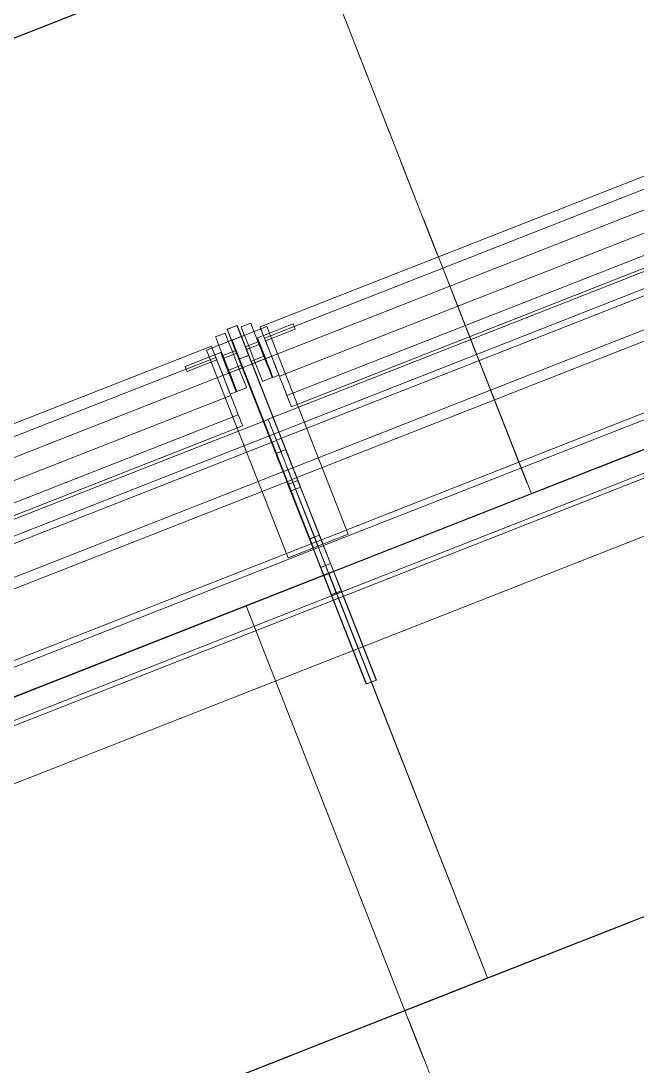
# Model space of a CAD drawing. Header units: millimetres. Extents: x -50172 to 74273, y -80883 to 11206.
# Drawn here: x -15335 to -14782, y -63333 to -62396 of the extents above; entities that cross this region are included whole.
import ezdxf
from ezdxf.enums import TextEntityAlignment as Align

# ---------------------------------------------------------------- set-up
doc = ezdxf.new("R2010")
doc.units = ezdxf.units.MM
doc.header["$MEASUREMENT"] = 0
doc.linetypes.add('Double Dashed', pattern=[1093.611073, 529.166651, -211.666656, 141.111112, -211.666656])
doc.linetypes.add('Hidden Line', pattern=[55, 45, -10])
for name, color, linetype in [('A-25-M_Wall_Ext', 7, 'Continuous'), ('New_A-05-M_Gross_Int_Plant', 7, 'Continuous'), ('New_A-15-MG_Structural_Grid_Phase_2', 7, 'Continuous'), ('New_A-20-M_Floor_Slab', 7, 'Continuous'), ('New_A-35-M_FFE_Fixed', 7, 'Continuous')]:
    doc.layers.add(name, color=color, linetype=linetype)
for name, color, linetype, lineweight in [('A-25-M_Wall_Ext_Pen_No__1', 7, 'Continuous', 13), ('New_A-20-M_Floor_Slab_Pen_No__89', 8, 'Continuous', 20), ('New_A-35-M_FFE_Fixed_Pen_No__1', 7, 'Continuous', 13), ('New_A-35-M_FFE_Fixed_Pen_No__101', 252, 'Continuous', 15), ('New_A-35-M_FFE_Fixed_Pen_No__93', 8, 'Continuous', 13), ('New_A-95-P_Drawing_Pen_No__1', 7, 'Continuous', 13), ('New_ArchiCAD Zone Stamps_Pen_No__6', 7, 'Continuous', 35)]:
    doc.layers.add(name, color=color, linetype=linetype, lineweight=lineweight)
for name, color, linetype, lineweight, true_color in [('A-25-M_Wall_Ext_Pen_No__107', 7, 'Continuous', 15, 0xa6a6a6), ('New_A-05-M_Gross_Int_Plant_Pen_No__74', 7, 'Continuous', 20, 0x606060), ('New_A-15-MG_Structural_Grid_Phase_2_Pen_No__222', 7, 'Continuous', 13, 0x65af33)]:
    doc.layers.add(name, color=color, linetype=linetype, lineweight=lineweight, true_color=true_color)
doc.styles.add('GENERATED_STYLE_1', font='')
doc.styles.add('GENERATED_STYLE_3', font='')
doc.styles.add('GENERATED_STYLE_4', font='')
doc.styles.get('GENERATED_STYLE_1').set_extended_font_data('Arial', bold=True)
doc.styles.get('GENERATED_STYLE_3').set_extended_font_data('Arial')
doc.styles.get('GENERATED_STYLE_4').set_extended_font_data('Swis721 BT')
pattern_1 = [(60, (0, 0), (-43.30127, 25), []), (120, (0, 0), (43.30127, 25), [])]

# ---------------------------------------------------------------- blocks, each defined once
blk = doc.blocks.new('Slab_3_1', base_point=(-14757.77, -61788.83))
at = {"layer": 'New_A-20-M_Floor_Slab_Pen_No__89', "linetype": 'Continuous', "flags": 128}
blk.add_lwpolyline([(-14757.77, -61788.83), (-23345.55, -65161.33), (-23230.78, -66178.03), (-14150.03, -62611.93)], close=True, dxfattribs=at)
blk = doc.blocks.new('Slab_4_1', base_point=(-14179.73, -62571.71))
at = {"layer": 'New_A-20-M_Floor_Slab_Pen_No__89', "linetype": 'Continuous', "flags": 128}
blk.add_lwpolyline([(-14179.73, -62571.71), (-23236.39, -66128.35), (-23121.62, -67145.05), (-13571.98, -63394.82)], close=True, dxfattribs=at)
blk = doc.blocks.new('VENTS__3_1', base_point=(-30958.55, -71277.38))
at = {"layer": 'New_A-05-M_Gross_Int_Plant_Pen_No__74', "linetype": 'Continuous'}
blk.add_arc((-26782.72, -43787.3), 28124.09, 246.431213, 336.449611, dxfattribs=at)
at = {"layer": 'New_ArchiCAD Zone Stamps_Pen_No__6'}
for tag, height, style, p in [('ROOM_NAME', 250, 'GENERATED_STYLE_1', (-31302.61, -70145.19)), ('zoneNameLine2', 250, 'GENERATED_STYLE_1', (-31491.04, -70577.32)), ('measuredAreaCode', 200, 'GENERATED_STYLE_3', (-31679.48, -70998.02)), ('DUMMY_649', 200, 'GENERATED_STYLE_3', (-31372.07, -71132.07)), ('DUMMY_650', 200, 'GENERATED_STYLE_3', (-30882.73, -71345.44)), ('DUMMY_651', 133.33, 'GENERATED_STYLE_3', (-30603.44, -71451.99))]:
    blk.add_attdef(tag, text='', height=height, rotation=336.44041, dxfattribs=dict(at, style=style)).set_placement(p, align=Align.TOP_LEFT)
blk = doc.blocks.new('Wall_156_1', base_point=(-38294.61, -69816.87))
at = {"layer": 'A-25-M_Wall_Ext_Pen_No__107', "linetype": 'Continuous', "lineweight": 0, "true_color": 0x535353}
for points in [[(-38161.1, -69523.83, 0.417286), (-920.92, -54882.59), (-922.75, -54881.8, -0.417285), (-38160.27, -69522.01)], [(-38224.12, -69662.16, 0.417299), (-781.42, -54942.95), (-783.25, -54942.16, -0.417299), (-38223.3, -69660.34)]]:
    blk.add_hatch(color=251, dxfattribs=at).paths.add_polyline_path(points)
at = {"layer": 'A-25-M_Wall_Ext_Pen_No__107', "linetype": 'Continuous'}
h = blk.add_hatch(dxfattribs=at)
h.set_pattern_fill('Plaster_0001', color=256, style=0, pattern_type=2)
h.set_pattern_definition([(201.458, (0, 0), (-63.3617, 161.19955), [0, -100]), (201.458, (-14.85, -98.89), (-63.3617, 161.19955), [0, -100])])
h.paths.add_polyline_path([(-38160.27, -69522.01, 0.417285), (-922.75, -54881.8), (-936.52, -54875.84, -0.417284), (-38154.05, -69508.36)])
h = blk.add_hatch(dxfattribs=at)
h.set_pattern_fill('Plywood_0001', color=256, style=0, pattern_type=2)
h.set_pattern_definition([(0, (0, 0), (0, 200), [])])
h.paths.add_polyline_path([(-38231.59, -69678.54, 0.417301), (-764.9, -54950.1), (-781.42, -54942.95, -0.417299), (-38224.12, -69662.16)])
h = blk.add_hatch(dxfattribs=at)
h.set_pattern_fill('Batt_Insulation_0001', color=256, style=0, pattern_type=2)
h.set_pattern_definition(pattern_1)
h.paths.add_polyline_path([(-38273.05, -69769.55, 0.41731), (-673.12, -54989.82), (-764.9, -54950.1, -0.417301), (-38231.59, -69678.54)])
h = blk.add_hatch(dxfattribs=at)
h.set_pattern_fill('Batt_Insulation_0001', color=256, style=0, pattern_type=2)
h.set_pattern_definition(pattern_1)
h.paths.add_polyline_path([(-38283.41, -69792.3, 0.417312), (-650.17, -54999.74), (-673.12, -54989.82, -0.41731), (-38273.05, -69769.55)])
blk.add_hatch(color=256, dxfattribs=at).paths.add_polyline_path([(-38294.61, -69816.87, 0.417314), (-625.39, -55010.47), (-650.17, -54999.74, -0.417312), (-38283.41, -69792.3)])
at = {"layer": 'A-25-M_Wall_Ext_Pen_No__1', "linetype": 'Continuous'}
for radius, start, end in [(28145.79, 246.162519, 336.762767), (28130.79, 246.162868, 336.762854), (28147.79, 246.162472, 336.762756), (28299.79, 246.15895, 336.761888), (28297.79, 246.158996, 336.761899), (28317.79, 246.158536, 336.761786), (28417.79, 246.156242, 336.761221), (28442.79, 246.155671, 336.76108), (28469.79, 246.155056, 336.760928)]:
    blk.add_arc((-26785.33, -43777.18), radius, start, end, dxfattribs=at)
blk = doc.blocks.new('Standard grid marker_24')
at = {"layer": 'New_A-15-MG_Structural_Grid_Phase_2_Pen_No__222', "linetype": 'Double Dashed'}
blk.add_arc((0, 0), 27977.57, 0, 90.635971, dxfattribs=at)
at = {"layer": 'New_A-15-MG_Structural_Grid_Phase_2_Pen_No__222', "style": 'GENERATED_STYLE_4'}
blk.add_attdef('AC_MarkerText_1', text='', height=350, rotation=90.30663, dxfattribs=at).set_placement((-1326.18, 28007.96), align=Align.MIDDLE_CENTER)
blk = doc.blocks.new('Montpelier with surface-row end')
at = {"layer": 'New_A-35-M_FFE_Fixed_Pen_No__93', "linetype": 'Continuous'}
for p, q in [((390, 790.24), (0, 790.24)), ((0, 790.24), (0, 0)), ((285, 795), (370, 795)), ((285, 785.48), (285, 795)), ((370, 795), (371.04, 795)), ((370, 785.48), (370, 795)), ((370, 266.59), (370, 790.24)), ((370, 790.24), (414.57, 790.24)), ((371.04, 795), (397.34, 795)), ((371.04, 785.48), (371.04, 795)), ((390, 0), (390, 790.24)), ((397.34, 785.48), (397.34, 795)), ((397.34, 795), (424.72, 795)), ((414.57, 790.24), (415.55, 790.24)), ((414.57, 266.59), (414.57, 790.24)), ((415.55, 790.24), (416.52, 790.24)), ((416.03, 794.52), (616.03, 794.52)), ((416.03, 794.52), (416.03, 761.2)), ((416.52, 790.24), (417.44, 790.24)), ((417.44, 790.24), (418.27, 790.24)), ((418.27, 790.24), (418.99, 790.24)), ((418.99, 790.24), (419.57, 790.24)), ((419.57, 790.24), (419.98, 790.24)), ((419.98, 790.24), (420.21, 790.24)), ((420.21, 266.59), (420.21, 790.24)), ((420.21, 790.24), (480.03, 790.24)), ((424.72, 785.48), (424.72, 795)), ((424.72, 795), (470.92, 795)), ((470.92, 795), (477.36, 795)), ((470.92, 785.48), (470.92, 795)), ((477.36, 795), (478.57, 795)), ((477.36, 785.48), (477.36, 795)), ((478.57, 795), (480.7, 795)), ((480.03, 790.24), (482.53, 790.24)), ((480.03, 266.59), (480.03, 790.24)), ((480.7, 795), (483.66, 795)), ((482.53, 790.24), (485.69, 790.24)), ((483.66, 795), (487.38, 795)), ((485.69, 790.24), (489.49, 790.24)), ((487.38, 795), (491.72, 795)), ((489.49, 790.24), (493.93, 790.24)), ((491.72, 795), (496.56, 795)), ((493.93, 790.24), (499, 790.24)), ((496.56, 795), (501.73, 795)), ((499, 790.24), (504.7, 790.24)), ((501.73, 795), (507.07, 795)), ((504.7, 790.24), (511, 790.24)), ((507.07, 795), (597.92, 795)), ((507.07, 785.48), (507.07, 795)), ((511, 790.24), (517.91, 790.24)), ((517.91, 790.24), (525.22, 790.24)), ((517.91, 266.59), (517.91, 790.24)), ((525.22, 790.24), (530.93, 790.24)), ((530.93, 790.24), (535, 790.24)), ((535, 790.24), (537.42, 790.24)), ((537.42, 790.24), (538.16, 790.24)), ((538.16, 266.59), (538.16, 790.24)), ((597.92, 795), (608.13, 795)), ((597.92, 785.48), (597.92, 795)), ((608.13, 795), (617.03, 795)), ((616.03, 794.52), (616.03, 761.2)), ((617.03, 795), (623.48, 795)), ((623.48, 795), (626.67, 795)), ((626.67, 785.48), (626.67, 795)), ((285, 785.48), (370, 785.48)), ((370, 785.48), (371.04, 785.48)), ((371.04, 785.48), (397.34, 785.48)), ((397.34, 785.48), (424.72, 785.48)), ((424.72, 785.48), (470.92, 785.48)), ((470.92, 785.48), (477.36, 785.48)), ((477.36, 785.48), (478.57, 785.48)), ((478.57, 785.48), (480.7, 785.48)), ((480.7, 785.48), (483.66, 785.48)), ((483.66, 785.48), (487.38, 785.48)), ((487.38, 785.48), (491.72, 785.48)), ((491.72, 785.48), (496.56, 785.48)), ((496.56, 785.48), (501.73, 785.48)), ((501.73, 785.48), (507.07, 785.48)), ((507.07, 785.48), (597.92, 785.48)), ((571.6, 782.62), (573.61, 782.62)), ((571.6, 782.62), (571.6, 773.4)), ((573.61, 782.62), (579.31, 782.62)), ((579.31, 782.62), (587.85, 782.62)), ((587.85, 782.62), (597.92, 782.62)), ((589.69, 785.78), (590.23, 785.78)), ((589.69, 785.78), (589.69, 773.4)), ((590.23, 785.78), (591.74, 785.78)), ((591.74, 785.78), (594.02, 785.78)), ((592.15, 785.78), (592.68, 785.78)), ((592.15, 785.78), (592.15, 773.4)), ((592.68, 785.78), (594.2, 785.78)), ((594.02, 785.78), (596.69, 785.78)), ((594.2, 785.78), (596.47, 785.78)), ((596.47, 785.78), (599.15, 785.78)), ((596.69, 785.78), (599.37, 785.78)), ((597.92, 785.48), (608.13, 785.48)), ((597.92, 782.62), (607.99, 782.62)), ((599.15, 785.78), (601.83, 785.78)), ((599.37, 785.78), (601.64, 785.78)), ((601.64, 785.78), (603.16, 785.78)), ((601.83, 785.78), (604.1, 785.78)), ((603.16, 785.78), (603.69, 785.78)), ((603.69, 785.78), (603.69, 773.4)), ((604.1, 785.78), (605.62, 785.78)), ((605.62, 785.78), (606.15, 785.78)), ((606.15, 785.78), (606.15, 773.4)), ((607.99, 782.62), (616.53, 782.62)), ((608.13, 785.48), (617.03, 785.48)), ((616.53, 782.62), (622.24, 782.62)), ((617.03, 785.48), (623.48, 785.48)), ((622.24, 782.62), (624.24, 782.62)), ((623.48, 785.48), (626.67, 785.48)), ((624.24, 782.62), (624.24, 773.4)), ((571.6, 773.4), (573.61, 773.4)), ((571.6, 772.63), (572.44, 772.63)), ((571.6, 772.63), (571.6, 766.91)), ((572.44, 772.63), (574.91, 772.63)), ((573.61, 773.4), (579.31, 773.4)), ((574.91, 772.63), (578.85, 772.63)), ((578.85, 772.63), (584.02, 772.63)), ((579.31, 773.4), (587.85, 773.4)), ((584.02, 772.63), (590.06, 772.63)), ((587.85, 773.4), (597.92, 773.4)), ((589.69, 773.4), (590.23, 773.4)), ((590.06, 772.63), (596.62, 772.63)), ((590.23, 773.4), (591.74, 773.4)), ((591.74, 773.4), (594.02, 773.4)), ((592.15, 773.4), (592.68, 773.4)), ((592.68, 773.4), (594.2, 773.4)), ((594.02, 773.4), (596.69, 773.4)), ((594.2, 773.4), (596.47, 773.4)), ((596.47, 773.4), (599.15, 773.4)), ((596.62, 772.63), (603.25, 772.63)), ((596.69, 773.4), (599.37, 773.4)), ((597.92, 773.4), (607.99, 773.4)), ((599.15, 773.4), (601.83, 773.4)), ((599.37, 773.4), (601.64, 773.4)), ((601.64, 773.4), (603.16, 773.4)), ((601.83, 773.4), (604.1, 773.4)), ((603.16, 773.4), (603.69, 773.4)), ((603.25, 772.63), (609.55, 772.63)), ((604.1, 773.4), (605.62, 773.4)), ((605.62, 773.4), (606.15, 773.4)), ((607.99, 773.4), (616.53, 773.4)), ((609.55, 772.63), (609.55, 766.91)), ((616.53, 773.4), (622.24, 773.4)), ((622.24, 773.4), (624.24, 773.4)), ((416.03, 761.2), (616.03, 761.2)), ((541.09, 289.91), (541.09, 766.91)), ((541.09, 766.91), (541.74, 766.91)), ((541.74, 766.91), (543.13, 766.91)), ((543.13, 766.91), (545.26, 766.91)), ((545.26, 766.91), (548.14, 766.91)), ((548.14, 766.91), (551.75, 766.91)), ((551.75, 766.91), (552.75, 766.91)), ((551.75, 289.91), (551.75, 766.91)), ((552.75, 766.91), (554.29, 766.91)), ((554.29, 766.91), (556.32, 766.91)), ((556.32, 766.91), (558.75, 766.91)), ((558.75, 766.91), (561.49, 766.91)), ((561.49, 766.91), (564.43, 766.91)), ((564.43, 766.91), (567.44, 766.91)), ((567.44, 766.91), (570.41, 766.91)), ((570.41, 766.91), (607.02, 766.91)), ((570.41, 289.91), (570.41, 766.91)), ((571.6, 766.91), (572.44, 766.91)), ((572.44, 766.91), (574.91, 766.91)), ((574.91, 766.91), (578.85, 766.91)), ((578.85, 766.91), (584.02, 766.91)), ((584.02, 766.91), (590.06, 766.91)), ((590.06, 766.91), (596.62, 766.91)), ((596.62, 766.91), (603.25, 766.91)), ((603.25, 766.91), (609.55, 766.91)), ((604.55, 766.91), (604.55, 738.35)), ((604.55, 766.91), (609.55, 766.91)), ((607.02, 766.91), (609.54, 766.91)), ((607.02, 289.91), (607.02, 766.91)), ((609.54, 766.91), (611.85, 766.91)), ((609.55, 766.91), (609.55, 738.35)), ((611.85, 766.91), (613.87, 766.91)), ((613.87, 766.91), (615.54, 766.91)), ((615.54, 766.91), (616.8, 766.91)), ((616.8, 766.91), (617.6, 766.91)), ((617.6, 766.91), (617.94, 766.91)), ((617.94, 289.91), (617.94, 766.91)), ((604.55, 738.35), (609.55, 738.35))]:
    blk.add_line(p, q, dxfattribs=at)
blk = doc.blocks.new('Montpelier with surface_2')
at = {"layer": 'New_A-35-M_FFE_Fixed_Pen_No__1', "linetype": 'Continuous'}
for p, q in [((0, 529.73), (0, 4.77)), ((370, 4.77), (370, 529.73)), ((390, 4.77), (390, 529.73)), ((414.57, 4.77), (414.57, 529.73)), ((420.21, 4.77), (420.21, 529.73)), ((480.03, 4.77), (480.03, 529.73)), ((517.91, 4.77), (517.91, 529.73)), ((538.16, 4.77), (538.16, 529.73)), ((541.09, 28.16), (541.09, 506.34)), ((551.75, 28.16), (551.75, 506.34)), ((570.41, 28.16), (570.41, 506.34)), ((607.02, 28.16), (607.02, 506.34)), ((617.94, 28.16), (617.94, 506.34)), ((604.55, 28.16), (604.55, 56.79)), ((604.55, 56.79), (609.55, 56.79)), ((609.55, 28.16), (609.55, 56.79)), ((416.03, 0), (416.03, 33.41)), ((416.03, 33.41), (616.03, 33.41)), ((541.09, 28.16), (541.74, 28.16)), ((541.74, 28.16), (543.13, 28.16)), ((543.13, 28.16), (545.26, 28.16)), ((545.26, 28.16), (548.14, 28.16)), ((548.14, 28.16), (551.75, 28.16)), ((551.75, 28.16), (552.75, 28.16)), ((552.75, 28.16), (554.29, 28.16)), ((554.29, 28.16), (556.32, 28.16)), ((556.32, 28.16), (558.75, 28.16)), ((558.75, 28.16), (561.49, 28.16)), ((561.49, 28.16), (564.43, 28.16)), ((564.43, 28.16), (567.44, 28.16)), ((567.44, 28.16), (570.41, 28.16)), ((570.41, 28.16), (607.02, 28.16)), ((571.6, 22.43), (571.6, 28.16)), ((571.6, 28.16), (572.44, 28.16)), ((572.44, 28.16), (574.91, 28.16)), ((574.91, 28.16), (578.86, 28.16)), ((578.86, 28.16), (584.02, 28.16)), ((584.02, 28.16), (590.06, 28.16)), ((590.06, 28.16), (596.62, 28.16)), ((596.62, 28.16), (603.25, 28.16)), ((603.25, 28.16), (609.55, 28.16)), ((604.55, 28.16), (609.55, 28.16)), ((607.02, 28.16), (609.54, 28.16)), ((609.54, 28.16), (611.85, 28.16)), ((609.55, 22.43), (609.55, 28.16)), ((611.85, 28.16), (613.87, 28.16)), ((613.87, 28.16), (615.54, 28.16)), ((615.54, 28.16), (616.8, 28.16)), ((616.03, 0), (616.03, 33.41)), ((616.8, 28.16), (617.61, 28.16)), ((617.61, 28.16), (617.94, 28.16)), ((571.6, 22.43), (572.44, 22.43)), ((571.6, 21.65), (573.61, 21.65)), ((571.6, 12.41), (571.6, 21.65)), ((572.44, 22.43), (574.91, 22.43)), ((573.61, 21.65), (579.31, 21.65)), ((574.91, 22.43), (578.86, 22.43)), ((578.86, 22.43), (584.02, 22.43)), ((579.31, 21.65), (587.85, 21.65)), ((584.02, 22.43), (590.06, 22.43)), ((587.85, 21.65), (597.92, 21.65)), ((589.69, 9.25), (589.69, 21.65)), ((589.69, 21.65), (590.23, 21.65)), ((590.06, 22.43), (596.62, 22.43)), ((590.23, 21.65), (591.75, 21.65)), ((591.75, 21.65), (594.02, 21.65)), ((592.15, 9.25), (592.15, 21.65)), ((592.15, 21.65), (592.68, 21.65)), ((592.68, 21.65), (594.2, 21.65)), ((594.02, 21.65), (596.69, 21.65)), ((594.2, 21.65), (596.47, 21.65)), ((596.47, 21.65), (599.15, 21.65)), ((596.62, 22.43), (603.25, 22.43)), ((596.69, 21.65), (599.37, 21.65)), ((597.92, 21.65), (607.99, 21.65)), ((599.15, 21.65), (601.83, 21.65)), ((599.37, 21.65), (601.64, 21.65)), ((601.64, 21.65), (603.16, 21.65)), ((601.83, 21.65), (604.1, 21.65)), ((603.16, 21.65), (603.69, 21.65)), ((603.25, 22.43), (609.55, 22.43)), ((603.69, 9.25), (603.69, 21.65)), ((604.1, 21.65), (605.62, 21.65)), ((605.62, 21.65), (606.15, 21.65)), ((606.15, 9.25), (606.15, 21.65)), ((607.99, 21.65), (616.53, 21.65)), ((616.53, 21.65), (622.24, 21.65)), ((622.24, 21.65), (624.24, 21.65)), ((624.24, 12.41), (624.24, 21.65)), ((285, 9.54), (370, 9.54)), ((285, 0), (285, 9.54)), ((370, 9.54), (371.04, 9.54)), ((370, 0), (370, 9.54)), ((371.04, 9.54), (397.34, 9.54)), ((371.04, 0), (371.04, 9.54)), ((397.34, 9.54), (424.72, 9.54)), ((397.34, 0), (397.34, 9.54)), ((424.72, 9.54), (470.92, 9.54)), ((424.72, 0), (424.72, 9.54)), ((470.92, 9.54), (477.36, 9.54)), ((470.92, 0), (470.92, 9.54)), ((477.36, 9.54), (478.57, 9.54)), ((477.36, 0), (477.36, 9.54)), ((478.57, 9.54), (480.7, 9.54)), ((480.7, 9.54), (483.66, 9.54)), ((483.66, 9.54), (487.38, 9.54)), ((487.38, 9.54), (491.72, 9.54)), ((491.72, 9.54), (496.56, 9.54)), ((496.56, 9.54), (501.73, 9.54)), ((501.73, 9.54), (507.07, 9.54)), ((507.07, 9.54), (597.92, 9.54)), ((507.07, 0), (507.07, 9.54)), ((571.6, 12.41), (573.61, 12.41)), ((573.61, 12.41), (579.31, 12.41)), ((579.31, 12.41), (587.85, 12.41)), ((587.85, 12.41), (597.92, 12.41)), ((597.92, 12.41), (607.99, 12.41)), ((597.92, 9.54), (608.13, 9.54)), ((597.92, 0), (597.92, 9.54)), ((607.99, 12.41), (616.53, 12.41)), ((608.13, 9.54), (617.03, 9.54)), ((616.53, 12.41), (622.24, 12.41)), ((617.03, 9.54), (623.48, 9.54)), ((622.24, 12.41), (624.24, 12.41)), ((623.48, 9.54), (626.67, 9.54)), ((626.67, 0), (626.67, 9.54)), ((0, 4.77), (390, 4.77)), ((370, 4.77), (414.57, 4.77)), ((414.57, 4.77), (415.55, 4.77)), ((415.55, 4.77), (416.52, 4.77)), ((416.52, 4.77), (417.44, 4.77)), ((417.44, 4.77), (418.27, 4.77)), ((418.27, 4.77), (418.99, 4.77)), ((418.99, 4.77), (419.57, 4.77)), ((419.57, 4.77), (419.98, 4.77)), ((419.98, 4.77), (420.21, 4.77)), ((420.21, 4.77), (480.03, 4.77)), ((480.03, 4.77), (482.53, 4.77)), ((482.53, 4.77), (485.69, 4.77)), ((485.69, 4.77), (489.49, 4.77)), ((489.49, 4.77), (493.93, 4.77)), ((493.93, 4.77), (499, 4.77)), ((499, 4.77), (504.7, 4.77)), ((504.7, 4.77), (511, 4.77)), ((511, 4.77), (517.91, 4.77)), ((517.91, 4.77), (525.22, 4.77)), ((525.22, 4.77), (530.93, 4.77)), ((530.93, 4.77), (535, 4.77)), ((535, 4.77), (537.42, 4.77)), ((537.42, 4.77), (538.16, 4.77)), ((589.69, 9.25), (590.23, 9.25)), ((590.23, 9.25), (591.75, 9.25)), ((591.75, 9.25), (594.02, 9.25)), ((592.15, 9.25), (592.68, 9.25)), ((592.68, 9.25), (594.2, 9.25)), ((594.02, 9.25), (596.69, 9.25)), ((594.2, 9.25), (596.47, 9.25)), ((596.47, 9.25), (599.15, 9.25)), ((596.69, 9.25), (599.37, 9.25)), ((599.15, 9.25), (601.83, 9.25)), ((599.37, 9.25), (601.64, 9.25)), ((601.64, 9.25), (603.16, 9.25)), ((601.83, 9.25), (604.1, 9.25)), ((603.16, 9.25), (603.69, 9.25)), ((604.1, 9.25), (605.62, 9.25)), ((605.62, 9.25), (606.15, 9.25)), ((285, 0), (370, 0)), ((370, 0), (371.04, 0)), ((371.04, 0), (397.34, 0)), ((397.34, 0), (424.72, 0)), ((416.03, 0), (616.03, 0)), ((424.72, 0), (470.92, 0)), ((470.92, 0), (477.36, 0)), ((477.36, 0), (478.57, 0)), ((478.57, 0), (480.7, 0)), ((480.7, 0), (483.66, 0)), ((483.66, 0), (487.38, 0)), ((487.38, 0), (491.72, 0)), ((491.72, 0), (496.56, 0)), ((496.56, 0), (501.73, 0)), ((501.73, 0), (507.07, 0)), ((507.07, 0), (597.92, 0)), ((597.92, 0), (608.13, 0)), ((608.13, 0), (617.03, 0)), ((617.03, 0), (623.48, 0)), ((623.48, 0), (626.67, 0))]:
    blk.add_line(p, q, dxfattribs=at)
blk = doc.blocks.new('Montpelier with surface-row end_2')
at = {"layer": 'New_A-35-M_FFE_Fixed_Pen_No__93', "linetype": 'Continuous'}
blk.add_line((0, 795.21), (0, 0), dxfattribs=at)

msp = doc.modelspace()

# ---------------------------------------------------------------- linework, layer by layer
at = {"layer": 'New_A-35-M_FFE_Fixed_Pen_No__1', "linetype": 'Continuous', "flags": 128}
for points in [[(-15732.38, -62145.78), (-15220.44, -61944.74), (-15077.89, -62307.75), (-15589.83, -62508.8)], [(-14925.98, -62694.56), (-14949.95, -62633.53), (-14438.01, -62432.49), (-14414.05, -62493.51)], [(-14876.84, -62819.69), (-14364.9, -62618.65), (-14438.01, -62432.49), (-14949.95, -62633.53)], [(-14876.84, -62819.69), (-14913.4, -62726.61), (-14401.46, -62525.57), (-14364.9, -62618.65)], [(-15437.92, -62895.6), (-15461.89, -62834.57), (-14949.95, -62633.53), (-14925.98, -62694.56)], [(-15388.78, -63020.73), (-14876.84, -62819.69), (-14949.95, -62633.53), (-15461.89, -62834.57)], [(-14620.87, -62719.17), (-15132.81, -62920.21), (-14990.25, -63283.22), (-14478.32, -63082.18)], [(-15388.78, -63020.73), (-15425.34, -62927.65), (-14913.4, -62726.61), (-14876.84, -62819.69)], [(-15132.81, -62920.21), (-15644.75, -63121.26), (-15502.19, -63484.27), (-14990.25, -63283.22)]]:
    msp.add_lwpolyline(points, close=True, dxfattribs=at)
at = {"layer": 'New_A-35-M_FFE_Fixed_Pen_No__101', "linetype": 'Hidden Line', "flags": 128}
for points in [[(-14876.84, -62819.69), (-15077.89, -62307.75), (-14565.95, -62106.71), (-14364.9, -62618.65)], [(-15388.78, -63020.73), (-15589.83, -62508.8), (-15077.89, -62307.75), (-14876.84, -62819.69)], [(-14277.27, -63594.12), (-14478.32, -63082.18), (-14990.25, -63283.22), (-14789.21, -63795.16)], [(-14789.21, -63795.16), (-14990.25, -63283.22), (-15502.19, -63484.27), (-15301.15, -63996.21)]]:
    msp.add_lwpolyline(points, close=True, dxfattribs=at)
at = {"layer": 'New_A-95-P_Drawing_Pen_No__1', "linetype": 'Continuous'}
msp.add_arc((-26783.55, -43782.02), 28260.96, 246.827871, 336.440412, dxfattribs=at)

# ---------------------------------------------------------------- block references
at = {"layer": 'A-25-M_Wall_Ext', "color": 250, "lineweight": 50, "true_color": 0x2a2a2a}
msp.add_blockref('Wall_156_1', (-38294.61, -69816.87), dxfattribs=at)
at = {"layer": 'New_A-05-M_Gross_Int_Plant', "linetype": 'Continuous'}
msp.add_blockref('VENTS__3_1', (-30958.55, -71277.38), dxfattribs=at)
at = {"layer": 'New_A-15-MG_Structural_Grid_Phase_2', "color": 8, "linetype": 'Continuous', "lineweight": 15, "zscale": 1000, "rotation": 246.1337837427074}
msp.add_blockref('Standard grid marker_24', (-26783.53, -43781.16), dxfattribs=at)
at = {"layer": 'New_A-20-M_Floor_Slab', "color": 8, "linetype": 'Continuous', "lineweight": 20}
for name, p in [('Slab_3_1', (-14757.77, -61788.83)), ('Slab_4_1', (-14179.73, -62571.71))]:
    msp.add_blockref(name, p, dxfattribs=at)
at = {"layer": 'New_A-35-M_FFE_Fixed', "color": 251, "linetype": 'Continuous', "lineweight": 20, "true_color": 0x606060, "zscale": 1000}
for name, p, rotation in [('Montpelier with surface-row end_2', (-14727.05, -62169.55), 111.4404118616015), ('Montpelier with surface-row end', (-14180.57, -62964.82), 111.4404118616015), ('Montpelier with surface_2', (-14911.87, -63252.02), 111.4404118615947)]:
    msp.add_blockref(name, p, dxfattribs=dict(at, rotation=rotation))

doc.saveas('drawing.dxf')
